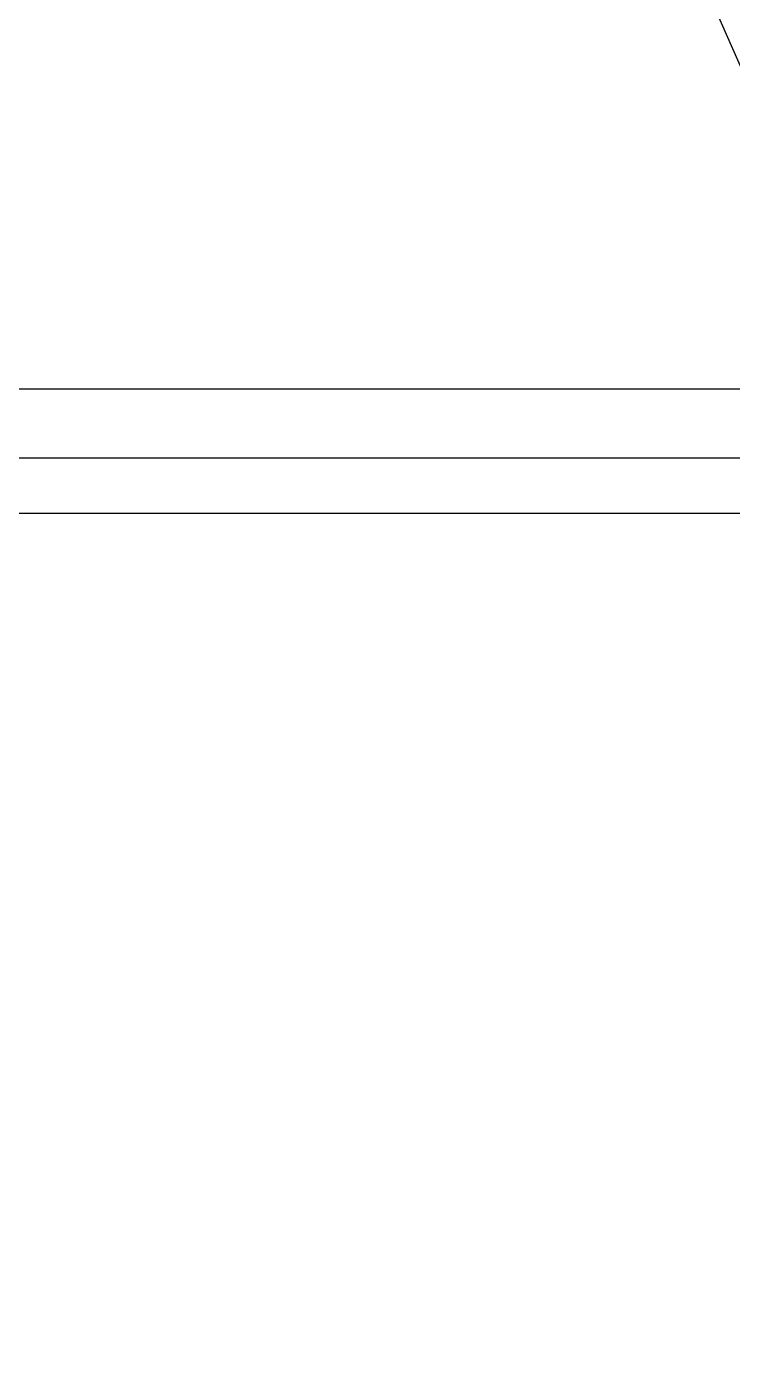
# Model space of a CAD drawing. Extents: x -160106 to 966792, y -663931 to 1550022.
# Drawn here: x -51554.5 to -51503.3, y -86018.4 to -85922.7 of the extents above; entities that cross this region are included whole.
import ezdxf

# ---------------------------------------------------------------- set-up
doc = ezdxf.new("R2010")
doc.units = 0
for name, color, linetype in [('!ZN1-标注-173', 173, 'Continuous'), ('!ZN5-铝材投影-112', 112, 'Continuous'), ('!ZN5-铝材断面-6', 6, 'Continuous')]:
    doc.layers.add(name, color=color, linetype=linetype)
doc.styles.add('ZNDimTStyle', font='ROMANS.shx', dxfattribs={"width": 0.7, "bigfont": 'CHINESE.shx'})
doc.dimstyles.new('ZN机械-3', dxfattribs={"dimscale": 3, "dimtxt": 2.5, "dimasz": 1.5, "dimexe": 1, "dimexo": 2, "dimgap": 0.9, "dimtad": 1, "dimdec": 0, "dimzin": 0, "dimdsep": 46, "dimtxsty": 'ZNDimTStyle', "dimcen": 2.5, "dimdle": 1, "dimclrd": 173, "dimclre": 173, "dimclrt": 7, "dimazin": 2, "dimtfac": 1, "dimtdec": 4, "dimtix": 1, "dimtmove": 2, "dimatfit": 3, "dimfxl": 0, "dimfrac": 2, "dimtolj": 1, "dimtzin": 0, "dimarcsym": 0})

# ---------------------------------------------------------------- blocks, each defined once
blk = doc.blocks.new('A$C0fc7d4ff')
at = {"layer": '!ZN5-铝材投影-112', "ltscale": 20}
for p, q in [((167.1622099552624, 5.000078834636952), (50.16220995105687, 5)), ((167.500000004191, 7.883463695179671e-05), (50.49999999998545, 0)), ((167.500000004191, -3.999927022014163), (50.50000147520041, -4.000005856636562))]:
    blk.add_line(p, q, dxfattribs=at)

msp = doc.modelspace()

# ---------------------------------------------------------------- block references
at = {"layer": '!ZN5-铝材断面-6', "ltscale": 50, "xscale": -1}
msp.add_blockref('A$C0fc7d4ff', (-51446.10797892162, -85953.931821027), dxfattribs=at)

# ---------------------------------------------------------------- leaders
at = {"layer": '!ZN1-标注-173'}
for points in [[(-51464.33525164878, -85983.20340040931), (-51515.9693200842, -85855.4085084686), (-51550.29159717071, -85855.4085084686)], [(-51482.60798039679, -85971.33605391718), (-51515.9693200842, -85895.4085084686), (-51550.29159717071, -85895.4085084686)], [(-51482.10798039683, -86005.9318295911), (-51515.9693200842, -86081.50248763914), (-51550.29159717071, -86081.50248763914)]]:
    msp.add_leader(points, dimstyle='ZN机械-3', dxfattribs=at)

doc.saveas('drawing.dxf')
